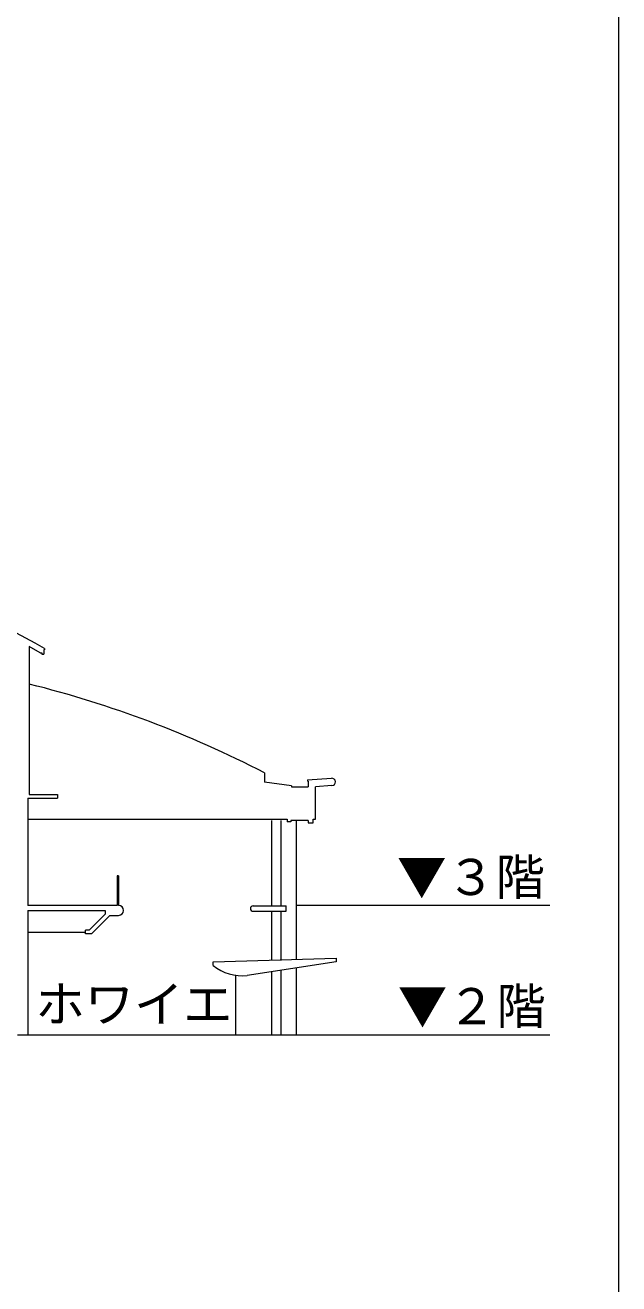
# Model space of a CAD drawing. Units: millimetres on the paper, enlarged 300 times, with parts at other scales. Extents: x -46320 to 37680, y -29109 to 29691.
# Drawn here: x 30452 to 37680, y -953 to 14369 of the extents above; entities that cross this region are included whole.
import ezdxf
from ezdxf.enums import TextEntityAlignment as Align

# ---------------------------------------------------------------- set-up
doc = ezdxf.new("R2010")
doc.units = ezdxf.units.MM
doc.header["$LTSCALE"] = 300
doc.linetypes.add('DASHED1', pattern=[1.8, 1.2, -0.6])
doc.layers.add('E-0', color=7, linetype='Continuous', lineweight=9)
doc.layers.add('F-0', color=7, linetype='Continuous', lineweight=9)
doc.styles.add('HG創英角ｺﾞｼｯｸUB', font='')
doc.styles.add('HGｺﾞｼｯｸE', font='')
doc.styles.get('HG創英角ｺﾞｼｯｸUB').set_extended_font_data('HG創英角ｺﾞｼｯｸUB')
doc.styles.get('HGｺﾞｼｯｸE').set_extended_font_data('HGｺﾞｼｯｸE')

msp = doc.modelspace()

# ---------------------------------------------------------------- linework, layer by layer
at = {"layer": 'E-0'}
for p, q in [((30635.2, 6728.9), (30499.6, 6804.9)), ((30679.6, 6766.9), (30679.6, 6713.9)), ((30688.6, 6766.9), (30679.6, 6766.9)), ((30688.6, 6781.3), (30688.6, 6766.9)), ((30635.2, 6728.9), (30652.6, 6728.9)), ((30652.6, 6728.9), (30652.6, 6713.9)), ((30652.6, 6713.9), (30679.6, 6713.9)), ((33365.7, 5267.5), (33365.7, 5154.7)), ((33695.2, 5109.5), (33365.7, 5154.7)), ((33888.7, 5181.2), (34181.6, 5201.4)), ((33888.7, 5181.2), (33888.7, 5166.2)), ((33897.7, 5166.2), (33888.7, 5166.2)), ((33897.7, 5166.2), (33897.7, 5098.9)), ((34187.8, 5111.6), (33987.7, 5097.8)), ((33987.7, 4702.5), (33987.7, 5097.8)), ((30484.6, 4957.5), (30484.6, 3652.5)), ((30484.6, 4957.5), (30844.6, 4957.5)), ((30844.6, 5002.5), (30844.6, 4957.5)), ((30484.6, 4702.5), (33642.7, 4702.5)), ((33449.7, 4687.5), (33449.7, 3648)), ((33569.7, 3648), (33569.7, 4687.5)), ((33642.7, 4702.5), (33642.7, 4672.5)), ((33687.7, 4672.5), (33642.7, 4672.5)), ((33897.7, 4687.5), (33687.7, 4687.5)), ((33687.7, 4687.5), (33687.7, 4672.5)), ((33749.7, 4687.5), (33749.7, 2996)), ((33897.7, 4687.5), (33897.7, 4657.5)), ((33957.7, 4702.5), (33987.7, 4702.5)), ((31588.6, 4013), (31573.6, 4013)), ((31573.6, 4013), (31573.6, 3652.5)), ((31588.6, 4013), (31588.6, 3652.5)), ((31573.6, 3652.5), (30484.6, 3652.5)), ((30484.6, 3592.5), (31426.5, 3592.5)), ((30484.6, 3592.5), (30484.6, 2077.5)), ((31426.5, 3547.5), (31231.6, 3352.5)), ((31483.6, 3532.4), (31258.7, 3307.5)), ((31426.5, 3592.5), (31426.5, 3547.5)), ((31483.6, 3532.4), (31589, 3532.4)), ((33224.7, 3582), (33627.7, 3582)), ((33227.4, 3648), (33627.7, 3648)), ((33449.7, 3582), (33449.7, 2987)), ((33569.7, 3077.1), (33569.7, 3582)), ((33569.7, 2990.6), (33569.7, 3582)), ((33627.7, 3582), (33627.7, 3648)), ((36842, 3652.5), (33749.7, 3652.5)), ((31186.6, 3322.5), (30484.6, 3322.5)), ((31186.6, 3307.5), (31186.6, 3352.5)), ((31231.6, 3352.5), (31186.6, 3352.5)), ((31258.7, 3307.5), (31186.6, 3307.5)), ((32740.2, 2965.8), (34240.2, 3010.8)), ((32740.2, 2920.8), (32740.2, 2965.8)), ((34240.2, 2965.8), (33156.1, 2800.8)), ((34240.2, 3010.8), (34240.2, 2965.8)), ((33014.7, 2804.4), (33014.7, 2077.5)), ((33449.7, 2845.4), (33449.7, 2077.5)), ((33569.7, 2077.6), (33569.7, 2863.7)), ((33749.7, 2891.1), (33749.7, 2077.5)), ((30357, 2077.5), (36842, 2077.5)), ((31976.8, 2077.5), (31999.3, 2077.5))]:
    msp.add_line(p, q, dxfattribs=at)
at = {"layer": 'E-0', "linetype": 'DASHED1'}
msp.add_line((33569.7, 2982.8), (33569.7, 3077.1), dxfattribs=at)
at = {"layer": 'E-0'}
for points in [[(30499.6, 6804.9), (30499.6, 5002.5), (30844.6, 5002.5)], [(33695.2, 5109.5), (33695.2, 5098.9), (33897.7, 5098.9)], [(33897.7, 4657.5), (33957.7, 4657.6), (33957.7, 4702.5)]]:
    msp.add_lwpolyline(points, dxfattribs=at)
for centre, radius, start, end in [((26770, -100.5), 7920, 60.34215, 90.30547), ((27331.1, -6394.2), 13130.5, 62.63999, 76.03639), ((34184.7, 5156.5), 45, 273.94519, 93.94519), ((31588.6, 3592.5), 60.1, 270.42975, 90), ((33227.4, 3615), 33, 90, 270), ((33100.7, 3389.7), 591.5, 232.44307, 275.37402)]:
    msp.add_arc(centre, radius, start, end, dxfattribs=at)
at = {"layer": 'F-0'}
msp.add_line((37680.5, -29109.2), (37680.5, 29690.8), dxfattribs=at)

# ---------------------------------------------------------------- texts
at = {"layer": 'E-0'}
for s, style, p in [('▼３階', 'HG創英角ｺﾞｼｯｸUB', (34980.4, 3648.3)), ('ホワイエ', 'HGｺﾞｼｯｸE', (30577.4, 2102.5)), ('▼２階', 'HG創英角ｺﾞｼｯｸUB', (34989.9, 2075.7))]:
    msp.add_text(s, height=439.9, dxfattribs=dict(at, style=style)).set_placement(p, align=Align.BOTTOM_LEFT)

doc.saveas('drawing.dxf')
